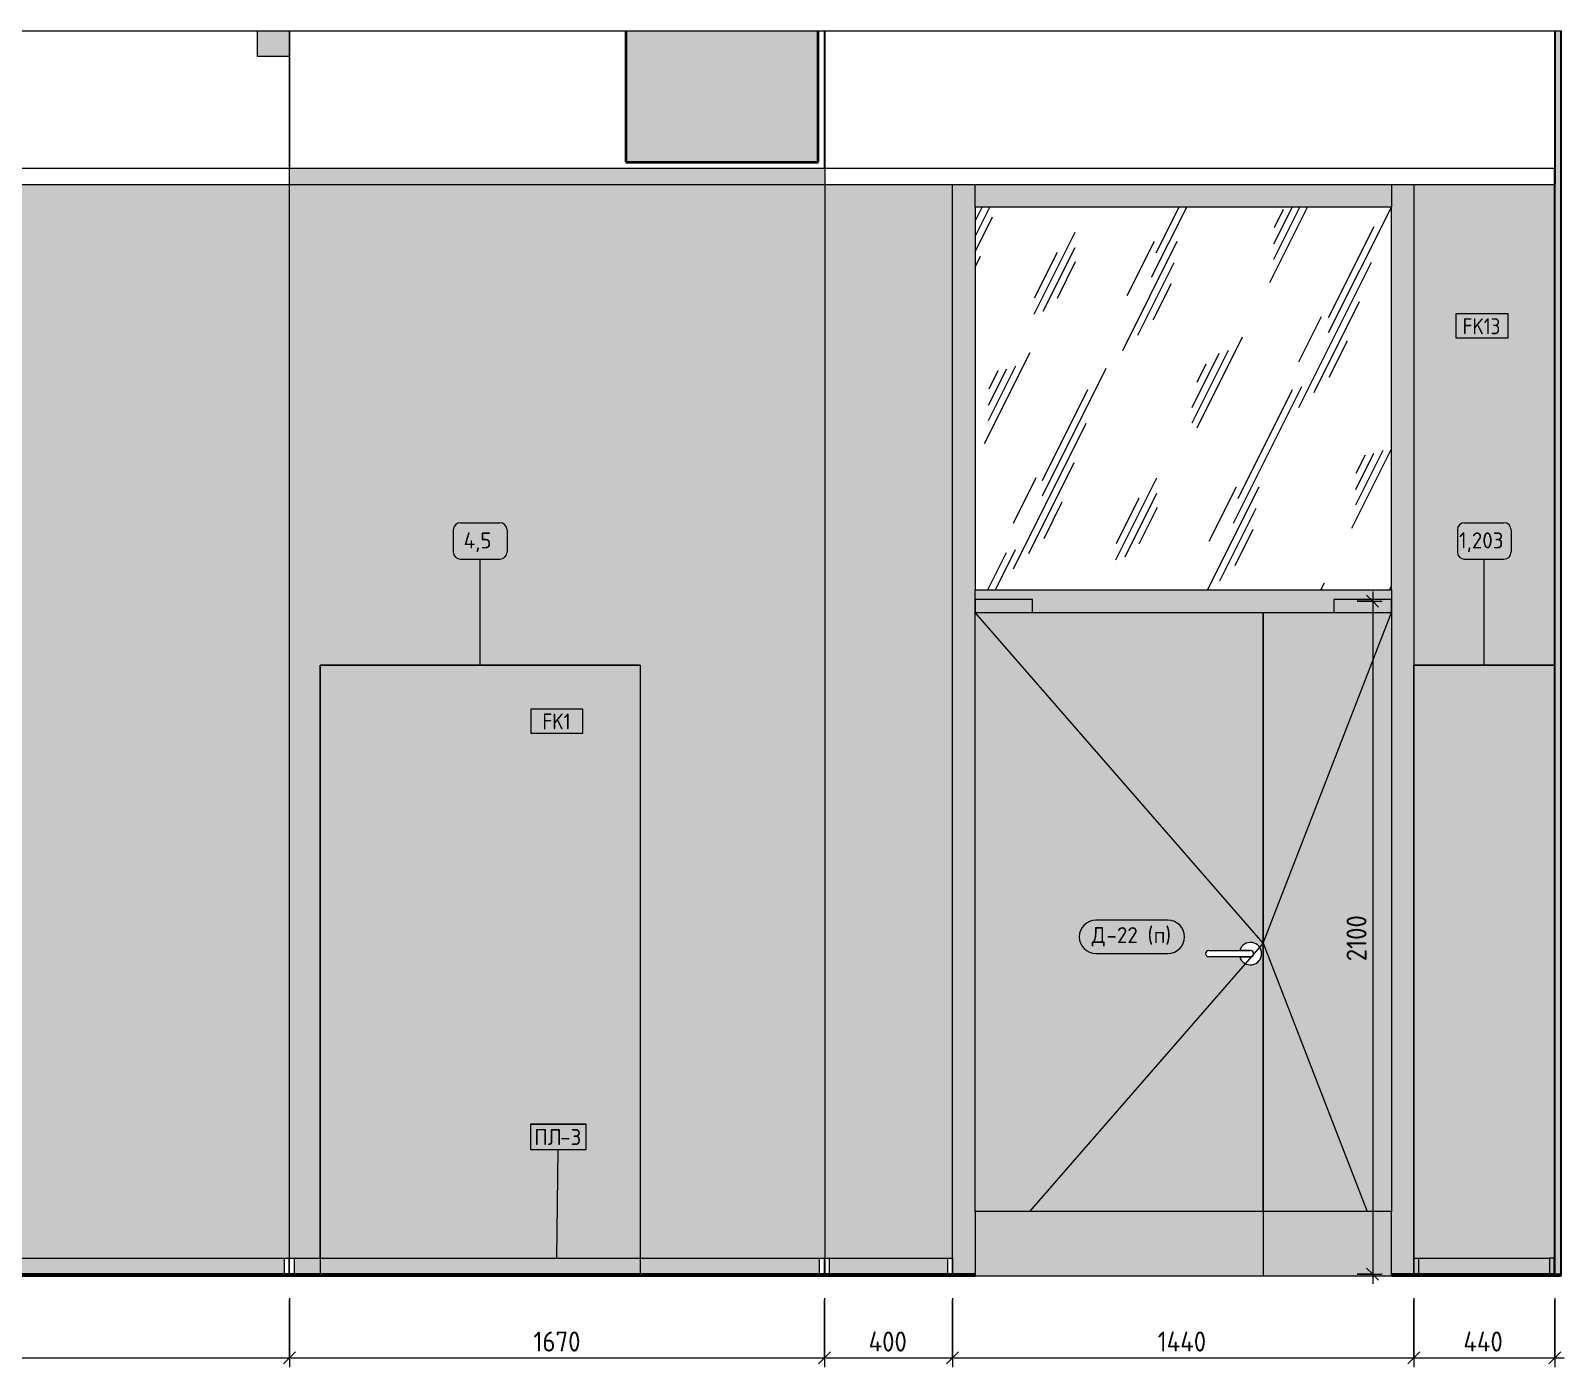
# Model space of a CAD drawing. Header units: millimetres. Extents: x 10189 to 74543, y -2532 to 10466.
# Drawn here: x 56739 to 61527, y 3909 to 8080 of the extents above; entities that cross this region are included whole.
import ezdxf

# ---------------------------------------------------------------- set-up
doc = ezdxf.new("R2010")
doc.units = ezdxf.units.MM
for name, color, linetype, lineweight in [('A-ANNO-DIMS', 7, 'Continuous', 9), ('A-ANNO-DIMS-25', 7, 'Continuous', 9), ('A-CLNG', 7, 'Continuous', 9), ('A-DETL', 7, 'Continuous', 9), ('A-DOOR', 7, 'Continuous', 9), ('A-DOOR-IDEN', 7, 'Continuous', 9), ('A-FLOR', 7, 'Continuous', 9), ('A-GENM', 7, 'Continuous', 9), ('A-GENM-IDEN', 7, 'Continuous', 9), ('A-GLAZ-CURT', 7, 'Continuous', 9), ('A-GLAZ-CWMG', 7, 'Continuous', 9), ('A-WALL-IDEN', 7, 'Continuous', 9), ('A-WALL-PATT', 7, 'Continuous', 9), ('I-FURN-IDEN', 7, 'Continuous', 9), ('I-WALL', 7, 'Continuous', 9)]:
    doc.layers.add(name, color=color, linetype=linetype, lineweight=lineweight)
for name, color, linetype, lineweight, true_color in [('A-DETL-GENF-1', 7, 'Continuous', 9, 0xffffff), ('A-FLOR-1', 7, 'Continuous', 9, 0x787878), ('A-FLOR-FNSH-1', 7, 'Continuous', 30, 0x3c3c3c), ('A-FLOR-FNSH-2', 7, 'Continuous', 40, 0x3c3c3c), ('A-FLOR-FNSH-3', 251, 'Continuous', 30, 0x505050), ('A-FLOR-MCUT-1', 7, 'Continuous', 9, 0x646464), ('A-WALL-4', 7, 'Continuous', 30, 0x3c3c3c), ('A-WALL-FNSH-3', 7, 'Continuous', 30, 0x3c3c3c), ('A-WALL-FNSH-4', 251, 'Continuous', 30, 0x505050), ('I-FURN-4', 7, 'Continuous', 9, 0xc0c0c0), ('I-FURN-6', 7, 'Continuous', 9, 0xacacac), ('I-WALL-1', 7, 'Continuous', 9, 0x787878)]:
    doc.layers.add(name, color=color, linetype=linetype, lineweight=lineweight, true_color=true_color)
doc.layers.add('I-FURN-5', color=7, linetype='Continuous', lineweight=9, true_color=0x7f7f7f, transparency=0.7)
doc.styles.add('GOST Common_1', font='GOST_Common.ttf', dxfattribs={"width": 0.9, "height": 50})
doc.styles.add('GOST Common_2', font='GOST_Common.ttf', dxfattribs={"height": 50})
doc.styles.add('ISOCPEUR_1', font='isocpeur.ttf', dxfattribs={"width": 0.9, "height": 62.5})
doc.dimstyles.new('ISO-2_5_0_9К_БОЛЬШОЙ_1', dxfattribs={"dimscale": 304.8, "dimtxt": 62.248823, "dimasz": 0.123031, "dimexe": 0.098425, "dimexo": 0.246063, "dimgap": 0, "dimtad": 1, "dimdec": 0, "dimrnd": 10, "dimzin": 0, "dimdsep": 46, "dimtxsty": 'ISOCPEUR_1', "dimblk1": 'OBLIQUE', "dimblk2": 'OBLIQUE', "dimsah": 1, "dimcen": 0.09, "dimdle": 0.098425, "dimazin": 0, "dimtfac": 1, "dimtdec": 4, "dimtix": 1, "dimtmove": 0, "dimatfit": 3, "dimfxl": 1, "dimtvp": 1, "dimtolj": 1, "dimtzin": 0, "dimarcsym": 2})

# ---------------------------------------------------------------- blocks, each defined once
blk = doc.blocks.new('GM_Отверстие прямоугольное _в плите_ - Отверстие-21608683-Развертка 2_02-4')
at = {"layer": 'A-GENM'}
blk.add_hatch(color=256, dxfattribs=at).paths.add_polyline_path([(20859, 8000), (20859, 8080), (20760, 8080), (20760, 8000), (20858.9, 8000)])
for p, q in [((20760, 8000), (20760, 8080)), ((20859, 8000), (20760, 8000))]:
    blk.add_line(p, q, dxfattribs=at)
blk = doc.blocks.new('Шкаф параметрический - 4_5-26219760-Развертка 2_02-4')
at = {"layer": 'I-FURN-5'}
for points in [[(21955, 4250), (21955, 6100), (20955, 6100), (20955, 4250), (21910, 4250)], [(21955, 4200), (21955, 4250), (20955, 4250), (20955, 4200), (21910, 4200)]]:
    blk.add_hatch(color=256, dxfattribs=at).paths.add_polyline_path(points)
at = {"layer": 'I-FURN-4'}
for p, q in [((20955, 6100), (21955, 6100)), ((20955, 6100), (20955, 4200)), ((21955, 6100), (21955, 4200))]:
    blk.add_line(p, q, dxfattribs=at)
at = {"layer": 'I-FURN-6'}
for p, q in [((21955, 6100), (20955, 6100)), ((21955, 6100), (20955, 6100)), ((21955, 6100), (20955, 6100)), ((20955, 4250), (20955, 6100)), ((21955, 6100), (21955, 4250))]:
    blk.add_line(p, q, dxfattribs=at)
blk = doc.blocks.new('Шкаф параметрический - 1_203-32432908-Развертка 2_02-4')
at = {"layer": 'I-FURN-5'}
for points in [[(24802.5, 4250), (24809, 4250), (24809, 6100), (24370, 6100), (24370, 4250), (24794, 4250)], [(24793.4, 4200), (24793.4, 4250), (24385, 4250), (24385, 4200)]]:
    blk.add_hatch(color=256, dxfattribs=at).paths.add_polyline_path(points)
h = blk.add_hatch(color=256, dxfattribs=at)
h.paths.add_polyline_path([(24808.4, 4200), (24810, 4200), (24810, 6100), (24809, 6100), (24809, 4250), (24793.4, 4250), (24793.4, 4200), (24794, 4200)])
h.paths.add_polyline_path([(24385, 4200), (24385, 4250), (24370, 4250), (24370, 4200)])
at = {"layer": 'I-FURN-4'}
for p, q in [((24370, 6100), (24810, 6100)), ((24370, 4200), (24370, 6100)), ((24810, 6100), (24810, 4200)), ((24810, 4200), (24370, 4200))]:
    blk.add_line(p, q, dxfattribs=at)
at = {"layer": 'I-FURN-6'}
for p, q in [((24809, 6100), (24370, 6100)), ((24370, 6100), (24810, 6100)), ((24809, 6100), (24370, 6100)), ((24370, 6100), (24370, 4200))]:
    blk.add_line(p, q, dxfattribs=at)
blk = doc.blocks.new('Плинтус - Плинтус темный _ст_школа_-32861818-Развертка 2_02-4')
at = {"layer": 'A-GENM'}
blk.add_hatch(color=256, dxfattribs=at).paths.add_polyline_path([(19680, 4200), (20844, 4200), (20844, 4250), (19680, 4250)])
for p, q in [((17296, 4250), (19680, 4250)), ((19680, 4250), (20844, 4250)), ((19680, 4200), (17296, 4200)), ((19865.8, 4200), (19680, 4200))]:
    blk.add_line(p, q, dxfattribs=at)
blk = doc.blocks.new('Плинтус - Плинтус темный _ст_школа_-V21-Развертка 2_02-4')
at = {"layer": 'A-GENM'}
for p, q in [((20844, 4250), (20859, 4250)), ((20844, 4200), (20844, 4250)), ((20859, 4250), (20859, 4200))]:
    blk.add_line(p, q, dxfattribs=at)
blk = doc.blocks.new('Плинтус - Плинтус темный _ст_школа_-32861816-Развертка 2_02-4')
at = {"layer": 'A-GENM'}
h = blk.add_hatch(color=256, dxfattribs=at)
h.paths.add_polyline_path([(22515, 4200), (22515, 4250), (21955, 4250), (21955, 4200), (22510, 4200)])
h.paths.add_polyline_path([(20955, 4200), (20955, 4250), (20874, 4250), (20874, 4200)])
for p, q in [((20859, 4200), (20859, 4250)), ((20859, 4250), (20874, 4250)), ((20874, 4250), (20955, 4250)), ((20874, 4250), (20874, 4200)), ((20955, 4250), (21955, 4250)), ((21955, 4250), (22515, 4250)), ((22515, 4250), (22530, 4250)), ((22515, 4200), (22515, 4250)), ((22530, 4250), (22530, 4200)), ((20955, 4200), (20874, 4200)), ((21955, 4200), (20955, 4200)), ((22515, 4200), (21955, 4200))]:
    blk.add_line(p, q, dxfattribs=at)
blk = doc.blocks.new('Плинтус - Плинтус темный _ст_школа_-32861795-Развертка 2_02-4')
at = {"layer": 'A-GENM'}
for p, q in [((22530, 4200), (22530, 4250)), ((22531, 4250), (22545, 4250)), ((22545, 4250), (22545, 4200))]:
    blk.add_line(p, q, dxfattribs=at)
blk = doc.blocks.new('Плинтус - Плинтус темный _ст_школа_-32861812-Развертка 2_02-4')
at = {"layer": 'A-GENM'}
for p, q in [((24370, 4200), (24370, 4250)), ((24370, 4250), (24385, 4250)), ((24385, 4250), (24793.4, 4250)), ((24385, 4250), (24385, 4200)), ((24808.4, 4250), (24809, 4250)), ((24385, 4200), (24370, 4200)), ((24793.4, 4200), (24385, 4200)), ((24809, 4200), (24808.4, 4200))]:
    blk.add_line(p, q, dxfattribs=at)
blk = doc.blocks.new('Прямоугольный импост - 50 x 70 мм-31927764-Развертка 2_02-4')
at = {"layer": 'A-GLAZ-CWMG'}
blk.add_hatch(color=256, dxfattribs=at).paths.add_polyline_path([(14929.9, 4200), (14999.9, 4200), (14999.9, 6300), (14929.9, 6300), (14929.9, 4203.4)])
blk.add_line((14929.9, 6300), (14929.9, 4395), dxfattribs=at)
blk = doc.blocks.new('Дверь_Витражная_остекление_ - ДВН_ДАО_Главный вход_1200 в свету Д-22 _п_-31928779-Развертка 2_02-4')
at = {"layer": 'A-DOOR'}
h = blk.add_hatch(color=256, dxfattribs=at)
h.paths.add_polyline_path([(14519.4, 4395), (14529.9, 4395), (14529.9, 6265), (13629.9, 6265), (13629.9, 4395), (14137.5, 4395)])
h.paths.add_polyline_path([(14490.4, 5165), (14481.1, 5166.2), (14473, 5169.3), (14465.7, 5174.7), (14460.1, 5181.7), (14456.4, 5190), (14359, 5190.1), (14356.8, 5190.5), (14354.7, 5191.5), (14352.3, 5193.6), (14351.1, 5195.5), (14350.3, 5197.4), (14350, 5200.7), (14350.3, 5202.6), (14351.6, 5205.4), (14353, 5207.2), (14355.4, 5208.9), (14357.3, 5209.7), (14361.7, 5210), (14456.4, 5210), (14460.1, 5218.3), (14465.7, 5225.3), (14473, 5230.7), (14481.5, 5234), (14490.4, 5235), (14499.4, 5233.7), (14507.7, 5230.1), (14514.8, 5224.6), (14520.3, 5217.3), (14523.7, 5209), (14524.9, 5200), (14523.7, 5191), (14520.3, 5182.7), (14514.8, 5175.4), (14507.7, 5169.9), (14498.4, 5166.2), (14492.5, 5165.3)])
blk.add_hatch(color=256, dxfattribs=at).paths.add_polyline_path([(14901.3, 4395), (14929.9, 4395), (14929.9, 6265), (14529.9, 6265), (14529.9, 4395)])
for p, q in [((13629.9, 6305), (13629.9, 6265)), ((13809.9, 6305), (13629.9, 6305)), ((13809.9, 6265), (13809.9, 6305)), ((14749.9, 6305), (14749.9, 6265)), ((14929.9, 6305), (14749.9, 6305)), ((14929.9, 6265), (14929.9, 6305)), ((13629.9, 6265), (13809.9, 6265)), ((14529.9, 4395), (14529.9, 6265)), ((14529.9, 6265), (14529.9, 4395)), ((14749.9, 6265), (14929.9, 6265)), ((14359.9, 5210), (14489.9, 5210)), ((14489.9, 5190), (14359.9, 5190)), ((14489.9, 5210), (14456.4, 5210)), ((14456.4, 5190), (14489.9, 5190))]:
    blk.add_line(p, q, dxfattribs=at)
for centre, radius, start, end in [((14489.9, 5200), 35, 0, 163.3985), ((14359.9, 5200), 10, 90, 270), ((14489.9, 5200), 35, 196.6015, 0), ((14489.9, 5200), 10, 270, 90), ((14489.9, 5200), 10, 270, 90)]:
    blk.add_arc(centre, radius, start, end, dxfattribs=at)
blk = doc.blocks.new('Прямоугольный импост - 50 x 70 мм-31928777-Развертка 2_02-4')
at = {"layer": 'A-GLAZ-CWMG'}
blk.add_hatch(color=256, dxfattribs=at).paths.add_polyline_path([(14873.9, 7530), (14929.9, 7530), (14929.9, 7600), (13629.9, 7600), (13629.9, 7530), (14415.4, 7530)])
for p, q in [((13629.9, 7530), (13629.9, 7600)), ((14929.9, 7600), (14929.9, 7530))]:
    blk.add_line(p, q, dxfattribs=at)
blk = doc.blocks.new('Системная панель - Стекло - 40мм-V22-Развертка 2_02-4')
at = {"layer": 'A-GLAZ-CURT'}
h = blk.add_hatch(dxfattribs=at)
h.set_pattern_fill('FP_19', color=256, style=0, pattern_type=2)
h.set_pattern_definition([(63.435, (16082.9, 31.75), (-255.583, 766.747), [317.5, -190.5, 317.5, -190.5, -403.903]), (63.435, (16082.9, 31.75), (-255.583, 766.747), [-1016, 127, -276.903]), (63.435, (16067.04, 47.6), (-255.583, 766.747), [254, -317.5, 190.5, -190.5, -467.403]), (63.435, (16067.04, 47.6), (-255.583, 766.747), [-952.5, 222.25, -245.153]), (63.435, (16067.04, 95.25), (-255.583, 766.747), [190.5, -381, 127, -190.5, -530.903]), (63.435, (16067.04, 95.25), (-255.583, 766.747), [-889, 285.75, -245.153]), (63.435, (16114.67, 47.6), (-255.583, 766.747), [190.5, -381, 158.75, -6404.65]), (63.435, (16162.3, 95.25), (-255.583, 766.747), [95.25, -476.25, 63.5, -6499.9]), (63.435, (16082.9, 174.6), (-255.583, 766.747), [63.5, -476.25, 63.5, -254, -562.653]), (63.435, (16082.9, 174.6), (-255.583, 766.747), [-857.25, 158.75, -403.903]), (63.435, (16368.67, 127), (-255.583, 766.747), [317.5, -476.25, 381, -251.503]), (63.435, (16368.67, 79.4), (-255.583, 766.747), [444.5, -317.5, 476.25, -188.003]), (63.435, (16400.4, 95.25), (-255.583, 766.747), [508, -254, 381, -276.903]), (63.435, (16448.04, 142.9), (-255.583, 766.747), [317.5, -444.5, 254, -403.903]), (63.435, (16400.4, 238.1), (-255.583, 766.747), [158.75, -635, 190.5, -435.653]), (63.435, (16495.67, 190.5), (-255.583, 766.747), [127, -635, 127, -530.903])])
h.paths.add_polyline_path([(23000, 6335), (24300, 6335), (24300, 7530), (23000, 7530)])
for p, q in [((24300, 7530), (23000, 7530)), ((23000, 7530), (23000, 6335)), ((24300, 6335), (24300, 7530)), ((23000, 6335), (24300, 6335))]:
    blk.add_line(p, q, dxfattribs=at)
blk = doc.blocks.new('Прямоугольный импост - 50 x 70 мм-31701779-Развертка 2_02-4')
at = {"layer": 'A-GLAZ-CWMG'}
blk.add_hatch(color=256, dxfattribs=at).paths.add_polyline_path([(13559.9, 4200), (13629.9, 4200), (13629.9, 6300), (13559.9, 6300), (13559.9, 4250)])
blk.add_line((13629.9, 4395), (13629.9, 6300), dxfattribs=at)
blk = doc.blocks.new('Прямоугольный импост - 50 x 70 мм-31928778-Развертка 2_02-4')
at = {"layer": 'A-GLAZ-CWMG'}
blk.add_hatch(color=256, dxfattribs=at).paths.add_polyline_path([(14929.9, 6265), (14929.9, 6335), (13629.9, 6335), (13629.9, 6265), (14529.9, 6265)])
for p, q in [((13629.9, 6265), (13629.9, 6335)), ((14929.9, 6335), (14929.9, 6265)), ((13629.9, 6265), (14929.9, 6265))]:
    blk.add_line(p, q, dxfattribs=at)
blk = doc.blocks.new('Прямоугольный импост - 50 x 70 мм-32261947-Развертка 2_02-4')
at = {"layer": 'A-GLAZ-CWMG'}
blk.add_hatch(color=256, dxfattribs=at).paths.add_polyline_path([(14929.9, 6300), (14999.9, 6300), (14999.9, 7600), (14929.9, 7600), (14929.9, 6400)])
for p, q in [((14929.9, 7600), (14929.9, 7530)), ((14929.9, 6335), (14929.9, 6300))]:
    blk.add_line(p, q, dxfattribs=at)
blk = doc.blocks.new('Прямоугольный импост - 50 x 70 мм-32257330-Развертка 2_02-4')
at = {"layer": 'A-GLAZ-CWMG'}
blk.add_hatch(color=256, dxfattribs=at).paths.add_polyline_path([(13559.9, 6300), (13629.9, 6300), (13629.9, 7600), (13559.9, 7600), (13559.9, 6335)])
for p, q in [((13629.9, 7530), (13629.9, 7600)), ((13629.9, 6300), (13629.9, 6335))]:
    blk.add_line(p, q, dxfattribs=at)
blk = doc.blocks.new('Плинтус - Плинтус темный _ст_школа_-32861784-Развертка 2_02-4')
at = {"layer": 'A-GENM'}
blk.add_hatch(color=256, dxfattribs=at).paths.add_polyline_path([(22915, 4200), (22915, 4250), (22545, 4250), (22545, 4200)])
for p, q in [((22545, 4250), (22915, 4250)), ((22915, 4250), (22930, 4250)), ((22915, 4200), (22915, 4250)), ((22930, 4250), (22930, 4200))]:
    blk.add_line(p, q, dxfattribs=at)
blk = doc.blocks.new('Плинтус - Плинтус темный _ст_школа_-32862001-Развертка 2_02-4')
at = {"layer": 'A-GENM'}
for p, q in [((24808.4, 4250), (24793.4, 4250)), ((24793.4, 4250), (24793.4, 4200)), ((24808.4, 4200), (24808.4, 4250)), ((24793.4, 4200), (24808.4, 4200))]:
    blk.add_line(p, q, dxfattribs=at)
blk = doc.blocks.new('DIMBLOCK49-Развертка 2_02-4')
at = {"layer": 'A-ANNO-DIMS-25'}
for p, q in [((53967.3, 4125), (53967.3, 3909.1)), ((53967.3, 3939.1), (53967.3, 4120)), ((57547.3, 4125), (57547.3, 3909.1)), ((57547.3, 3939.1), (57547.3, 4120)), ((53967.3, 3939.1), (57547.3, 3939.1))]:
    blk.add_line(p, q, dxfattribs=at)
at = {"layer": 'A-ANNO-DIMS-25', "lineweight": 20}
for p, q in [((53967.3, 3939.1), (53948.6, 3920.4)), ((53967.3, 3939.1), (53986.1, 3957.9)), ((57547.3, 3939.1), (57528.6, 3920.4)), ((57547.3, 3939.1), (57566.1, 3957.9))]:
    blk.add_line(p, q, dxfattribs=at)
at = {"layer": 'A-ANNO-DIMS-25', "color": 0, "insert": (55678.3, 4020.8), "char_height": 62.5, "width": 189.619, "attachment_point": 1, "line_spacing_factor": 1.149209, "style": 'ISOCPEUR_1'}
blk.add_mtext('3580', dxfattribs=at)
blk = doc.blocks.new('_Oblique')
at = {"color": 0, "linetype": 'ByBlock', "lineweight": -2}
blk.add_line((-0.5, -0.5), (0.5, 0.5), dxfattribs=at)
blk = doc.blocks.new('DIMBLOCK50-Развертка 2_02-4')
at = {"layer": 'A-ANNO-DIMS-25'}
for p, q in [((57547.3, 4125), (57547.3, 3909.1)), ((57547.3, 3939.1), (57547.3, 4120)), ((59217.3, 4125), (59217.3, 3909.1)), ((59217.3, 3939.1), (59217.3, 4120)), ((57547.3, 3939.1), (59217.3, 3939.1))]:
    blk.add_line(p, q, dxfattribs=at)
at = {"layer": 'A-ANNO-DIMS-25', "lineweight": 20}
for p, q in [((57547.3, 3939.1), (57528.6, 3920.4)), ((57547.3, 3939.1), (57566.1, 3957.9)), ((59217.3, 3939.1), (59198.6, 3920.4)), ((59217.3, 3939.1), (59236.1, 3957.9))]:
    blk.add_line(p, q, dxfattribs=at)
at = {"layer": 'A-ANNO-DIMS-25', "color": 0, "insert": (58308.7, 4020.8), "char_height": 62.5, "width": 176.691, "attachment_point": 1, "line_spacing_factor": 1.149209, "style": 'ISOCPEUR_1'}
blk.add_mtext('1670', dxfattribs=at)
blk = doc.blocks.new('DIMBLOCK51-Развертка 2_02-4')
at = {"layer": 'A-ANNO-DIMS-25'}
for p, q in [((59217.3, 4125), (59217.3, 3909.1)), ((59217.3, 3939.1), (59217.3, 4120)), ((59617.3, 4125), (59617.3, 3909.1)), ((59617.3, 3939.1), (59617.3, 4120)), ((59217.3, 3939.1), (59617.3, 3939.1))]:
    blk.add_line(p, q, dxfattribs=at)
at = {"layer": 'A-ANNO-DIMS-25', "lineweight": 20}
for p, q in [((59217.3, 3939.1), (59198.6, 3920.4)), ((59217.3, 3939.1), (59236.1, 3957.9)), ((59617.3, 3939.1), (59598.6, 3920.4)), ((59617.3, 3939.1), (59636.1, 3957.9))]:
    blk.add_line(p, q, dxfattribs=at)
at = {"layer": 'A-ANNO-DIMS-25', "color": 0, "insert": (59355.1, 4020.8), "char_height": 62.5, "width": 149.397, "attachment_point": 1, "line_spacing_factor": 1.149209, "style": 'ISOCPEUR_1'}
blk.add_mtext('400', dxfattribs=at)
blk = doc.blocks.new('DIMBLOCK52-Развертка 2_02-4')
at = {"layer": 'A-ANNO-DIMS-25'}
for p, q in [((59617.3, 4125), (59617.3, 3909.1)), ((59617.3, 3939.1), (59617.3, 4120)), ((61057.3, 4125), (61057.3, 3909.1)), ((61057.3, 3939.1), (61057.3, 4120)), ((59617.3, 3939.1), (61057.3, 3939.1))]:
    blk.add_line(p, q, dxfattribs=at)
at = {"layer": 'A-ANNO-DIMS-25', "lineweight": 20}
for p, q in [((59617.3, 3939.1), (59598.6, 3920.4)), ((59617.3, 3939.1), (59636.1, 3957.9)), ((61057.3, 3939.1), (61038.6, 3920.4)), ((61057.3, 3939.1), (61076.1, 3957.9))]:
    blk.add_line(p, q, dxfattribs=at)
at = {"layer": 'A-ANNO-DIMS-25', "color": 0, "insert": (60257.7, 4020.8), "char_height": 62.5, "width": 191.056, "attachment_point": 1, "line_spacing_factor": 1.149209, "style": 'ISOCPEUR_1'}
blk.add_mtext('1440', dxfattribs=at)
blk = doc.blocks.new('DIMBLOCK53-Развертка 2_02-4')
at = {"layer": 'A-ANNO-DIMS-25'}
for p, q in [((61057.3, 4125), (61057.3, 3909.1)), ((61057.3, 3939.1), (61057.3, 4120)), ((61497.3, 4125), (61497.3, 3909.1)), ((61497.3, 3939.1), (61497.3, 4120)), ((61057.3, 3939.1), (61527.3, 3939.1))]:
    blk.add_line(p, q, dxfattribs=at)
at = {"layer": 'A-ANNO-DIMS-25', "lineweight": 20}
for p, q in [((61057.3, 3939.1), (61038.6, 3920.4)), ((61057.3, 3939.1), (61076.1, 3957.9)), ((61497.3, 3939.1), (61478.6, 3920.4)), ((61497.3, 3939.1), (61516.1, 3957.9))]:
    blk.add_line(p, q, dxfattribs=at)
at = {"layer": 'A-ANNO-DIMS-25', "color": 0, "insert": (61212.1, 4020.8), "char_height": 62.5, "width": 156.58, "attachment_point": 1, "line_spacing_factor": 1.149209, "style": 'ISOCPEUR_1'}
blk.add_mtext('440', dxfattribs=at)
blk = doc.blocks.new('М_стена_0001 - Типоразмер_без рамки-25382661-Развертка 2_02-4')
at = {"layer": 'A-WALL-IDEN'}
for p, q in [((16747.4, 5938.1), (16584.2, 5938.1)), ((16584.2, 5938.1), (16584.2, 5863.1)), ((16747.4, 5863.1), (16747.4, 5938.1)), ((16584.2, 5863.1), (16747.4, 5863.1))]:
    blk.add_line(p, q, dxfattribs=at)
blk = doc.blocks.new('Mark Reiling - Mark Reiling-26174330-Развертка 2_02-4')
at = {"layer": 'A-GENM-IDEN'}
for p, q in [((16587.7, 4667.8), (16587.7, 4589)), ((16587.7, 4667.8), (16761.2, 4667.8)), ((16761.2, 4667.8), (16587.7, 4667.8)), ((16587.7, 4667.8), (16587.7, 4589)), ((16761.2, 4589), (16761.2, 4667.8)), ((16761.2, 4589), (16761.2, 4667.8)), ((16587.7, 4589), (16761.2, 4589)), ((16587.7, 4589), (16761.2, 4589))]:
    blk.add_line(p, q, dxfattribs=at)
blk = doc.blocks.new('DIMBLOCK57-Развертка 2_02-4')
at = {"layer": 'A-ANNO-DIMS-25'}
for p, q in [((60928.9, 6330), (60928.9, 4170)), ((60880.4, 6300), (60958.9, 6300)), ((60928.9, 6300), (60880.4, 6300)), ((60880.4, 4200), (60958.9, 4200)), ((60928.9, 4200), (60880.4, 4200))]:
    blk.add_line(p, q, dxfattribs=at)
at = {"layer": 'A-ANNO-DIMS-25', "lineweight": 20}
for p, q in [((60928.9, 6300), (60910.1, 6318.7)), ((60928.9, 6300), (60947.6, 6281.2)), ((60928.9, 4200), (60910.1, 4218.7)), ((60928.9, 4200), (60947.6, 4181.2))]:
    blk.add_line(p, q, dxfattribs=at)
at = {"layer": 'A-ANNO-DIMS-25', "color": 0, "insert": (60847.2, 5176.4), "char_height": 62.5, "width": 176.691, "attachment_point": 1, "rotation": 90, "line_spacing_factor": 1.149209, "style": 'ISOCPEUR_1'}
blk.add_mtext('2100', dxfattribs=at)
blk = doc.blocks.new('Марка_Мебель - В прямоуг_Balcon_Марка-25523697-Развертка 2_02-4')
at = {"layer": 'I-FURN-IDEN'}
for p, q in [((12771.5, 6522.3), (12771.5, 6453.3)), ((12794, 6544.8), (12916.8, 6544.8)), ((12939.3, 6522.3), (12939.3, 6453.5)), ((12793.9, 6431), (12916.8, 6431))]:
    blk.add_line(p, q, dxfattribs=at)
for centre, radius, start, end in [((12794, 6522.3), 22.5, 90, 180), ((12916.8, 6522.3), 22.5, 0, 90), ((12793.9, 6453.3), 22.3, 180, 270), ((12916.8, 6453.5), 22.5, 270, 0)]:
    blk.add_arc(centre, radius, start, end, dxfattribs=at)
blk = doc.blocks.new('М_двери - Типоразмер_рамка-25223575-Развертка 2_02-4')
at = {"layer": 'A-DOOR-IDEN'}
for p, q in [((14232.3, 5304.5), (14007.5, 5304.5)), ((14007.5, 5200.5), (14232.3, 5200.5))]:
    blk.add_line(p, q, dxfattribs=at)
for centre, start, end in [((14007.5, 5252.5), 90, 270), ((14232.3, 5252.5), 270, 90)]:
    blk.add_arc(centre, 52, start, end, dxfattribs=at)

msp = doc.modelspace()

# ---------------------------------------------------------------- hatches: boundary and pattern name
at = {"layer": 'A-DETL-GENF-1'}
for points in [[(60587.3, 4195), (60587.3, 4395), (59687.3, 4395), (59687.3, 4195), (59990, 4195)], [(60941.1, 4195), (60987.3, 4195), (60987.3, 4395), (60587.3, 4395), (60587.3, 4195), (60753.8, 4195)]]:
    msp.add_hatch(color=256, dxfattribs=at).paths.add_polyline_path(points)
at = {"layer": 'A-FLOR-1'}
h = msp.add_hatch(dxfattribs=at)
h.set_pattern_fill('FP_17', color=256, style=0, pattern_type=2)
h.set_pattern_definition([(45, (52706.722, 0), (-14.25598, 14.25598), []), (45, (52720.978, 0), (-14.25598, 14.25598), [25.202, -5.04, 0.8382, -4.202])])
h.paths.add_polyline_path([(53879.9, 7670), (53947.3, 7670), (53947.3, 8080), (53347.3, 8080), (53347.3, 7670)])
h.paths.add_polyline_path([(49317.3, 7670), (49447.3, 7670), (49447.3, 8080), (49297.3, 8080), (49297.3, 7670)])
h.paths.add_polyline_path([(58597.3, 7670), (59197.3, 7670), (59197.3, 8080), (58597.3, 8080)])
at = {"layer": 'A-WALL-PATT'}
for points in [[(59218.3, 4200), (59218.3, 8080), (59217.3, 8080), (59217.3, 4200)], [(59217.3, 4250), (59217.3, 7650), (57546.3, 7650), (57546.3, 4250), (57642.3, 4250), (57642.3, 6100), (58642.3, 6100), (58642.3, 4250), (59202.3, 4250)]]:
    msp.add_hatch(color=256, dxfattribs=at).paths.add_polyline_path(points)
h = msp.add_hatch(color=256, dxfattribs=at)
h.paths.add_polyline_path([(57521.3, 4250), (57546.3, 4250), (57546.3, 7600), (53968.3, 7600), (53968.3, 6100), (56367.3, 6100), (56367.3, 4250), (57494.1, 4250)])
h.paths.add_polyline_path([(55247.3, 6400), (55247.3, 6800), (56447.3, 6800), (56447.3, 6400), (55407.4, 6400)])
h = msp.add_hatch(color=256, dxfattribs=at)
h.paths.add_polyline_path([(59617.3, 4250), (59617.3, 7600), (59218.3, 7600), (59218.3, 4250), (59602.3, 4250)])
h.paths.add_polyline_path([(61057.3, 6100), (61496.3, 6100), (61496.3, 7600), (61057.3, 7600), (61057.3, 6137.5)])
at = {"layer": 'I-WALL-1'}
h = msp.add_hatch(dxfattribs=at)
h.set_pattern_fill('FP_18', color=256, style=0, pattern_type=2)
h.set_pattern_definition([(0, (52706.7216, 0), (30.48, 7.62), [2.515, -20.345, 2.515, -20.345, -121.92]), (0, (52706.7216, 0), (30.48, 7.62), [-45.72, 2.515, -43.205, 2.515, -20.345, -53.34]), (0, (52706.7216, 0), (30.48, 7.62), [-114.3, 2.515, -12.725, 2.515, -35.585]), (120, (52718.1516, 3.81), (-21.8391136, 22.5864543), [2.515, -20.345, 2.515, -20.345, -121.92]), (120, (52718.1516, 3.81), (-21.8391136, 22.5864543), [-45.72, 2.515, -43.205, 2.515, -20.345, -53.34]), (120, (52718.1516, 3.81), (-21.8391136, 22.5864543), [-114.3, 2.515, -12.725, 2.515, -35.585]), (240, (52721.9616, 19.05), (-8.6408864, -30.2064543), [2.515, -20.345, 2.515, -20.345, -121.92]), (240, (52721.9616, 19.05), (-8.6408864, -30.2064543), [-45.72, 2.515, -43.205, 2.515, -20.345, -53.34]), (240, (52721.9616, 19.05), (-8.6408864, -30.2064543), [-114.3, 2.515, -12.725, 2.515, -35.585])])
h.paths.add_polyline_path([(61497.3, 4200), (61517.3, 4200), (61517.3, 8080), (61497.3, 8080), (61497.3, 4271.3)])

# ---------------------------------------------------------------- linework, layer by layer
at = {"layer": 'A-CLNG'}
for p, q in [((49318.3, 7600), (59218.3, 7600)), ((59606.5, 7600), (61496.3, 7600))]:
    msp.add_line(p, q, dxfattribs=at)
at = {"layer": 'A-DETL'}
for p, q in [((61496.3, 7650), (49317.3, 7650)), ((61496.3, 7600), (61496.3, 7650)), ((49317.3, 7600), (61496.3, 7600)), ((60587.3, 5232.5), (59687.3, 6265)), ((60587.3, 5232.5), (60987.3, 6265)), ((60587.3, 5232.5), (59857.3, 4395)), ((60587.3, 5232.5), (60911.8, 4395)), ((60587.3, 4395), (59687.3, 4395)), ((59687.3, 4395), (59687.3, 4195)), ((60987.3, 4395), (60587.3, 4395)), ((60587.3, 4395), (60587.3, 4195)), ((60987.3, 4195), (60987.3, 4395)), ((59687.3, 4195), (60587.3, 4195)), ((60587.3, 4195), (60987.3, 4195))]:
    msp.add_line(p, q, dxfattribs=at)
at = {"layer": 'A-FLOR'}
for p, q in [((53947.3, 8080), (58597.3, 8080)), ((59197.3, 8080), (61517.6, 8080)), ((61517.6, 4195), (61517.3, 4195))]:
    msp.add_line(p, q, dxfattribs=at)
at = {"layer": 'A-FLOR-FNSH-1'}
for p, q in [((59687.3, 4200), (52473.7, 4200)), ((52473.7, 4195), (59687.3, 4195)), ((60987.3, 4195), (61517.3, 4195)), ((61517.3, 4195), (61517.3, 4200))]:
    msp.add_line(p, q, dxfattribs=at)
at = {"layer": 'A-FLOR-FNSH-2'}
for p, q in [((58597.3, 8080), (58597.3, 7670)), ((59197.3, 7670), (59197.3, 8080)), ((58597.3, 7670), (59197.3, 7670))]:
    msp.add_line(p, q, dxfattribs=at)
at = {"layer": 'A-FLOR-FNSH-3'}
msp.add_line((61496.3, 4200), (60987.3, 4200), dxfattribs=at)
at = {"layer": 'A-FLOR-MCUT-1'}
msp.add_line((58597.3, 8080), (59197.3, 8080), dxfattribs=at)
at = {"layer": 'A-GENM-IDEN'}
msp.add_line((58381.8, 4250), (58386.3, 4588), dxfattribs=at)
at = {"layer": 'A-WALL-4'}
for p, q in [((61497.3, 8080.2), (61497.3, 7600)), ((61517.3, 4200), (61517.3, 8080.2)), ((61497.3, 4200), (61517.3, 4200))]:
    msp.add_line(p, q, dxfattribs=at)
at = {"layer": 'A-WALL-FNSH-3'}
msp.add_line((61497.3, 7600), (61496.3, 7600), dxfattribs=at)
at = {"layer": 'A-WALL-FNSH-4'}
for p, q in [((61496.3, 7600), (61496.3, 4200)), ((61497.3, 4200), (61497.3, 7600)), ((61496.3, 4200), (61497.3, 4200))]:
    msp.add_line(p, q, dxfattribs=at)
at = {"layer": 'I-FURN-IDEN'}
for p, q in [((58142.3, 6100), (58142.3, 6431)), ((61277.3, 6100), (61277.3, 6431))]:
    msp.add_line(p, q, dxfattribs=at)
at = {"layer": 'I-WALL'}
for p, q in [((57546.3, 8080), (57546.3, 4200)), ((57547.3, 8080), (57547.3, 7650)), ((59217.3, 7650), (59217.3, 8080)), ((59218.3, 8080), (59218.3, 4200)), ((59217.3, 7650), (57546.3, 7650)), ((59218.3, 7600), (59606.5, 7600)), ((59617.3, 4200), (59617.3, 7600)), ((61057.3, 7600), (61057.3, 4200)), ((61517.3, 4195), (61517.3, 4194.8))]:
    msp.add_line(p, q, dxfattribs=at)

# ---------------------------------------------------------------- block references
at = {"layer": 'A-DOOR'}
msp.add_blockref('Дверь_Витражная_остекление_ - ДВН_ДАО_Главный вход_1200 в свету Д-22 _п_-31928779-Развертка 2_02-4', (46057.4, 0), dxfattribs=at)
at = {"layer": 'A-DOOR-IDEN'}
msp.add_blockref('М_двери - Типоразмер_рамка-25223575-Развертка 2_02-4', (46057.4, 0), dxfattribs=at)
at = {"layer": 'A-GENM'}
for name in ['GM_Отверстие прямоугольное _в плите_ - Отверстие-21608683-Развертка 2_02-4', 'Плинтус - Плинтус темный _ст_школа_-32861818-Развертка 2_02-4', 'Плинтус - Плинтус темный _ст_школа_-V21-Развертка 2_02-4', 'Плинтус - Плинтус темный _ст_школа_-32861816-Развертка 2_02-4', 'Плинтус - Плинтус темный _ст_школа_-32861795-Развертка 2_02-4', 'Плинтус - Плинтус темный _ст_школа_-32861784-Развертка 2_02-4', 'Плинтус - Плинтус темный _ст_школа_-32861812-Развертка 2_02-4', 'Плинтус - Плинтус темный _ст_школа_-32862001-Развертка 2_02-4']:
    msp.add_blockref(name, (36687.3, 0), dxfattribs=at)
at = {"layer": 'A-GENM-IDEN'}
msp.add_blockref('Mark Reiling - Mark Reiling-26174330-Развертка 2_02-4', (41711.8, 0), dxfattribs=at)
at = {"layer": 'A-GLAZ-CURT'}
msp.add_blockref('Системная панель - Стекло - 40мм-V22-Развертка 2_02-4', (36687.3, 0), dxfattribs=at)
at = {"layer": 'A-GLAZ-CWMG'}
for name in ['Прямоугольный импост - 50 x 70 мм-32257330-Развертка 2_02-4', 'Прямоугольный импост - 50 x 70 мм-31928777-Развертка 2_02-4', 'Прямоугольный импост - 50 x 70 мм-32261947-Развертка 2_02-4', 'Прямоугольный импост - 50 x 70 мм-31928778-Развертка 2_02-4', 'Прямоугольный импост - 50 x 70 мм-31701779-Развертка 2_02-4', 'Прямоугольный импост - 50 x 70 мм-31927764-Развертка 2_02-4']:
    msp.add_blockref(name, (46057.4, 0), dxfattribs=at)
at = {"layer": 'A-WALL-IDEN'}
for p in [(44604.3, 1258.4), (41715.8, 25)]:
    msp.add_blockref('М_стена_0001 - Типоразмер_без рамки-25382661-Развертка 2_02-4', p, dxfattribs=at)
at = {"layer": 'I-FURN-4'}
for name in ['Шкаф параметрический - 4_5-26219760-Развертка 2_02-4', 'Шкаф параметрический - 1_203-32432908-Развертка 2_02-4']:
    msp.add_blockref(name, (36687.3, 0), dxfattribs=at)
at = {"layer": 'I-FURN-IDEN'}
for p in [(45286.9, 0), (48421.9, 0)]:
    msp.add_blockref('Марка_Мебель - В прямоуг_Balcon_Марка-25523697-Развертка 2_02-4', p, dxfattribs=at)

# ---------------------------------------------------------------- texts
at = {"layer": 'A-DOOR-IDEN', "char_height": 50, "attachment_point": 1, "style": 'GOST Common_2'}
for s, insert, width in [('\\fGOST Common|b0|i0|c204|p34|;Д', (60051.7, 5282.8), 56.118), ('-22 (', (60098, 5282.8), 178.375), ('\\fGOST Common|b0|i0|c204|p34|;п', (60245.2, 5282.8), 44.093), ('\\fGOST Common|b0|i0|c204|p34|;)', (60281.6, 5282.8), 24.051)]:
    msp.add_mtext(s, dxfattribs=dict(at, insert=insert, width=width))
at = {"layer": 'A-GENM-IDEN', "char_height": 50, "attachment_point": 1, "style": 'GOST Common_2'}
for s, insert, width in [('ПЛ', (58311.1, 4652.8), 98.207), ('-3', (58392.1, 4652.8), 86.181)]:
    msp.add_mtext(s, dxfattribs=dict(at, insert=insert, width=width))
at = {"layer": 'A-WALL-IDEN', "char_height": 50, "attachment_point": 1, "style": 'GOST Common_1'}
for s, insert, width in [('FK13', (61209.6, 7182.9), 149.715), ('FK1', (58336.7, 5949.5), 111.835)]:
    msp.add_mtext(s, dxfattribs=dict(at, insert=insert, width=width))
at = {"layer": 'I-FURN-IDEN', "char_height": 50, "attachment_point": 1, "style": 'GOST Common_2'}
for s, insert, width in [('4,5', (58090.7, 6514.7), 116.245), ('1,203', (61198.4, 6514.7), 182.384)]:
    msp.add_mtext(s, dxfattribs=dict(at, insert=insert, width=width))

# ---------------------------------------------------------------- dimensions: what is measured, and where the dimension line sits
at = {"layer": 'A-ANNO-DIMS'}
dim = msp.add_linear_dim(base=(60928.9, 4200), p1=(60955.4, 6300), p2=(60955.4, 4200), angle=90, dimstyle='ISO-2_5_0_9К_БОЛЬШОЙ_1', override={"dimpost": '<>', "dimfxl": 2100}, dxfattribs=at)
dim.commit()
dim.dimension.update_dxf_attribs({"geometry": 'DIMBLOCK57-Развертка 2_02-4', "text_midpoint": (60897.6, 5250)})
for base, p1, p2, override, picture, middle in [((57547.3, 3939.1), (53967.3, 4200), (57547.3, 4200), {"dimpost": '<>', "dimfxl": 3580.000013}, 'DIMBLOCK49-Развертка 2_02-4', (55757.3, 3970.4)), ((59217.3, 3939.1), (57547.3, 4200), (59217.3, 4200), {"dimpost": '<>', "dimfxl": 1670}, 'DIMBLOCK50-Развертка 2_02-4', (58382.3, 3970.4)), ((59617.3, 3939.1), (59217.3, 4200), (59617.3, 4200), {"dimpost": '<>', "dimfxl": 400}, 'DIMBLOCK51-Развертка 2_02-4', (59417.3, 3970.4)), ((61057.3, 3939.1), (59617.3, 4200), (61057.3, 4200), {"dimpost": '<>', "dimfxl": 1440}, 'DIMBLOCK52-Развертка 2_02-4', (60337.3, 3970.4)), ((61497.3, 3939.1), (61057.3, 4200), (61497.3, 4200), {"dimpost": '<>', "dimfxl": 440.000005}, 'DIMBLOCK53-Развертка 2_02-4', (61277.3, 3970.4))]:
    dim = msp.add_linear_dim(base=base, p1=p1, p2=p2, dimstyle='ISO-2_5_0_9К_БОЛЬШОЙ_1', override=override, dxfattribs=at)
    dim.commit()
    dim.dimension.update_dxf_attribs({"geometry": picture, "text_midpoint": middle})

doc.saveas('drawing.dxf')
